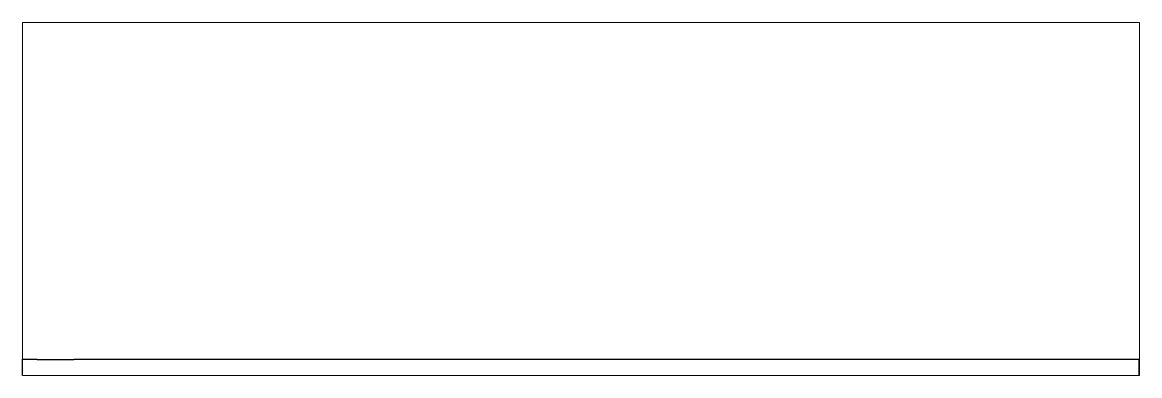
# Paper-space layout 'Layout1' of a CAD drawing. Header units: millimetres. Extents: x 0 to 257, y 57 to 138.
# The model-space entities are those that its viewports show. They can reach past a viewport. Long polylines and large blocks are cut down to what shows.
import ezdxf

# ---------------------------------------------------------------- set-up
doc = ezdxf.new("R2010")
doc.units = ezdxf.units.MM
doc.header["$LTSCALE"] = 10
doc.layers.add('MEMBERS', color=5, linetype='Continuous')

msp = doc.modelspace()

# ---------------------------------------------------------------- linework, layer by layer
at = {"layer": 'MEMBERS', "color": 3, "linetype": 'Continuous'}
msp.add_lwpolyline([(0, -90), (0, 87), (158, 87), (158, 84), (553, 84), (553, 88), (11974, 88), (11974, -90)], close=True, dxfattribs=at)

psp = doc.layouts.get("Layout1")

# ---------------------------------------------------------------- viewports
at = {"layer": '0'}
psp.add_viewport(center=(128.5, 97.5), size=(257, 81.1757), view_center_point=(5991.58, 1804.49), view_height=3784.9873, dxfattribs=at)

doc.saveas('drawing.dxf')
